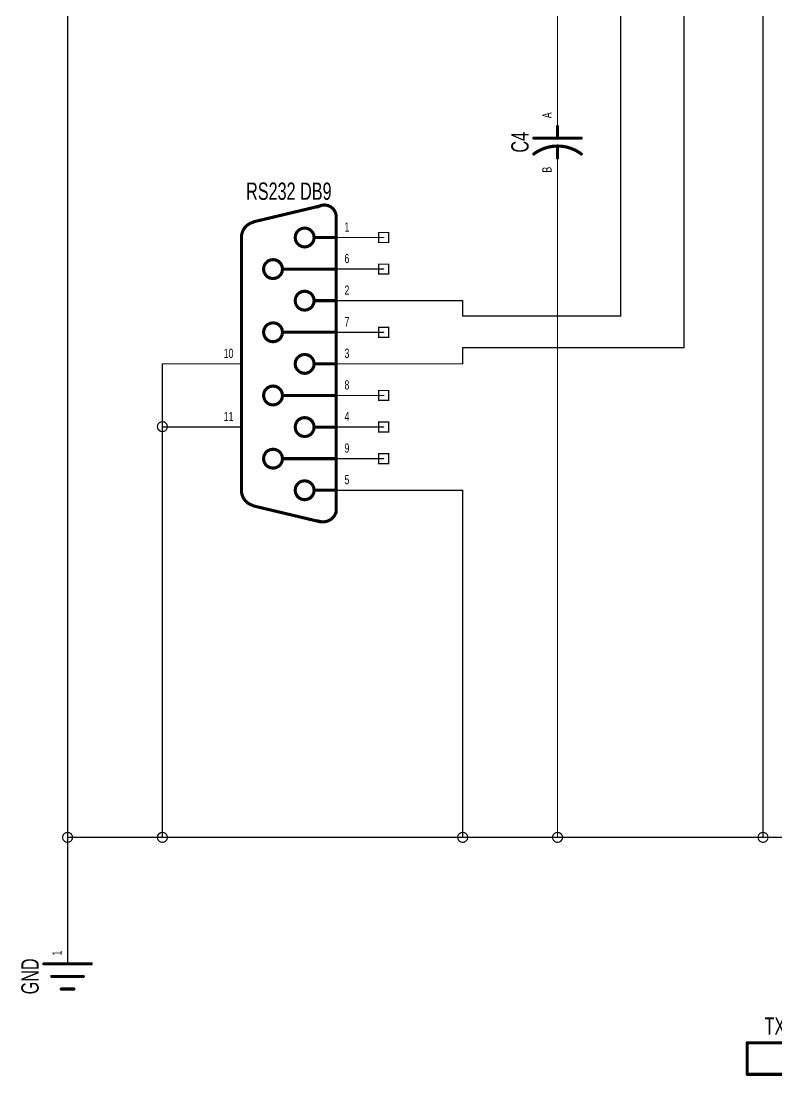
# Model space of a CAD drawing. Extents: x -0.1 to 11, y -0.1 to 7.9.
# Drawn here: x 0.253 to 2.644, y 0.445 to 3.783 of the extents above; entities that cross this region are included whole.
import ezdxf
from ezdxf.enums import TextEntityAlignment as Align

# ---------------------------------------------------------------- set-up
doc = ezdxf.new("R2010")
doc.units = 0
for name, color, linetype in [('Element', 253, 'CONTINUOUS'), ('Net', 50, 'CONTINUOUS'), ('Pin', 50, 'CONTINUOUS')]:
    doc.layers.add(name, color=color, linetype=linetype)

msp = doc.modelspace()

# ---------------------------------------------------------------- linework, layer by layer
at = {"layer": 'Element', "linetype": 'CONTINUOUS'}
for points, const_width in [([(1.9475, 3.45, 1), (1.9525, 3.45, 1), (1.9475, 3.45, 1)], 0.0049), ([(1.8725, 3.413, 1), (1.8775, 3.413, 1), (1.8725, 3.413, 1)], 0.0049), ([(1.9475, 3.413, 1), (1.9525, 3.413, 1), (1.9475, 3.413, 1)], 0.0049), ([(2.0225, 3.413, 1), (2.0275, 3.413, 1), (2.0225, 3.413, 1)], 0.0049), ([(1.9475, 3.388, 1), (1.9525, 3.388, 1), (1.9475, 3.388, 1)], 0.0049), ([(1.8723, 3.3628, 1), (1.8773, 3.3628, 1), (1.8723, 3.3628, 1)], 0.005), ([(1.9475, 3.35, 1), (1.9525, 3.35, 1), (1.9475, 3.35, 1)], 0.0049), ([(2.0227, 3.3628, 1), (2.0277, 3.3628, 1), (2.0227, 3.3628, 1)], 0.005), ([(1.1888, 3.1951, 1), (1.1937, 3.1951, 1), (1.1888, 3.1951, 1)], 0.0049), ([(1.1975, 3.1986, 1), (1.2025, 3.1986, 1), (1.1975, 3.1986, 1)], 0.0049), ([(1.2475, 3.1686, 1), (1.2525, 3.1686, 1), (1.2475, 3.1686, 1)], 0.0049), ([(0.9846, 3.1469, 1), (0.9895, 3.1469, 1), (0.9846, 3.1469, 1)], 0.0049), ([(0.9875, 3.1486, 1), (0.9925, 3.1486, 1), (0.9875, 3.1486, 1)], 0.0049), ([(1.2474, 3.166, 1), (1.2523, 3.166, 1), (1.2474, 3.166, 1)], 0.0049), ([(0.9475, 3.0986, 1), (0.9525, 3.0986, 1), (0.9475, 3.0986, 1)], 0.0049), ([(0.9475, 3.0986, 1), (0.9525, 3.0986, 1), (0.9475, 3.0986, 1)], 0.0049), ([(1.1475, 3.0686, 1), (1.1525, 3.0686, 1), (1.1475, 3.0686, 1)], 0.0049), ([(1.1775, 3.0986, 1), (1.1825, 3.0986, 1), (1.1775, 3.0986, 1)], 0.0049), ([(1.2475, 3.0986, 1), (1.2525, 3.0986, 1), (1.2475, 3.0986, 1)], 0.0049), ([(1.2475, 3.0986, 1), (1.2525, 3.0986, 1), (1.2475, 3.0986, 1)], 0.0049), ([(1.2475, 3.0986, 1), (1.2525, 3.0986, 1), (1.2475, 3.0986, 1)], 0.0049), ([(1.0475, 2.9686, 1), (1.0525, 2.9686, 1), (1.0475, 2.9686, 1)], 0.0049), ([(1.0775, 2.9986, 1), (1.0825, 2.9986, 1), (1.0775, 2.9986, 1)], 0.0049), ([(1.2475, 2.9986, 1), (1.2525, 2.9986, 1), (1.2475, 2.9986, 1)], 0.0049), ([(1.1475, 2.8686, 1), (1.1525, 2.8686, 1), (1.1475, 2.8686, 1)], 0.0049), ([(1.1775, 2.8986, 1), (1.1825, 2.8986, 1), (1.1775, 2.8986, 1)], 0.0049), ([(1.2475, 2.8986, 1), (1.2525, 2.8986, 1), (1.2475, 2.8986, 1)], 0.0049), ([(1.0475, 2.7686, 1), (1.0525, 2.7686, 1), (1.0475, 2.7686, 1)], 0.0049), ([(1.0775, 2.7986, 1), (1.0825, 2.7986, 1), (1.0775, 2.7986, 1)], 0.0049), ([(1.2475, 2.7986, 1), (1.2525, 2.7986, 1), (1.2475, 2.7986, 1)], 0.0049), ([(1.1475, 2.6686, 1), (1.1525, 2.6686, 1), (1.1475, 2.6686, 1)], 0.0049), ([(1.1775, 2.6986, 1), (1.1825, 2.6986, 1), (1.1775, 2.6986, 1)], 0.0049), ([(1.2475, 2.6986, 1), (1.2525, 2.6986, 1), (1.2475, 2.6986, 1)], 0.0049), ([(1.0475, 2.5686, 1), (1.0525, 2.5686, 1), (1.0475, 2.5686, 1)], 0.0049), ([(1.0775, 2.5986, 1), (1.0825, 2.5986, 1), (1.0775, 2.5986, 1)], 0.0049), ([(1.2475, 2.5986, 1), (1.2525, 2.5986, 1), (1.2475, 2.5986, 1)], 0.0049), ([(1.1475, 2.4686, 1), (1.1525, 2.4686, 1), (1.1475, 2.4686, 1)], 0.0049), ([(1.1775, 2.4986, 1), (1.1825, 2.4986, 1), (1.1775, 2.4986, 1)], 0.0049), ([(1.2475, 2.4986, 1), (1.2525, 2.4986, 1), (1.2475, 2.4986, 1)], 0.0049), ([(1.0475, 2.3686, 1), (1.0525, 2.3686, 1), (1.0475, 2.3686, 1)], 0.0049), ([(1.0775, 2.3986, 1), (1.0825, 2.3986, 1), (1.0775, 2.3986, 1)], 0.0049), ([(1.2475, 2.3986, 1), (1.2525, 2.3986, 1), (1.2475, 2.3986, 1)], 0.0049), ([(0.9475, 2.2986, 1), (0.9525, 2.2986, 1), (0.9475, 2.2986, 1)], 0.0049), ([(0.9475, 2.2986, 1), (0.9525, 2.2986, 1), (0.9475, 2.2986, 1)], 0.0049), ([(1.1775, 2.2986, 1), (1.1825, 2.2986, 1), (1.1775, 2.2986, 1)], 0.0049), ([(1.2475, 2.2986, 1), (1.2525, 2.2986, 1), (1.2475, 2.2986, 1)], 0.0049), ([(1.2475, 2.2986, 1), (1.2525, 2.2986, 1), (1.2475, 2.2986, 1)], 0.0049), ([(1.2475, 2.2986, 1), (1.2525, 2.2986, 1), (1.2475, 2.2986, 1)], 0.0049), ([(1.1475, 2.2686, 1), (1.1525, 2.2686, 1), (1.1475, 2.2686, 1)], 0.0049), ([(0.9846, 2.2503, 1), (0.9895, 2.2503, 1), (0.9846, 2.2503, 1)], 0.0049), ([(0.9875, 2.2486, 1), (0.9925, 2.2486, 1), (0.9875, 2.2486, 1)], 0.0049), ([(1.1888, 2.2021, 1), (1.1937, 2.2021, 1), (1.1888, 2.2021, 1)], 0.0049), ([(1.1975, 2.1986, 1), (1.2025, 2.1986, 1), (1.1975, 2.1986, 1)], 0.0049), ([(1.2474, 2.2312, 1), (1.2523, 2.2312, 1), (1.2474, 2.2312, 1)], 0.0049), ([(1.2475, 2.2286, 1), (1.2525, 2.2286, 1), (1.2475, 2.2286, 1)], 0.0049), ([(0.3225, 0.8, 1), (0.3275, 0.8, 1), (0.3225, 0.8, 1)], 0.0049), ([(0.4725, 0.8, 1), (0.4775, 0.8, 1), (0.4725, 0.8, 1)], 0.0049), ([(0.3475, 0.76, 1), (0.3525, 0.76, 1), (0.3475, 0.76, 1)], 0.0049), ([(0.4475, 0.76, 1), (0.4525, 0.76, 1), (0.4475, 0.76, 1)], 0.0049), ([(0.3775, 0.72, 1), (0.3825, 0.72, 1), (0.3775, 0.72, 1)], 0.0049), ([(0.4175, 0.72, 1), (0.4225, 0.72, 1), (0.4175, 0.72, 1)], 0.0049), ([(2.5475, 0.55, 1), (2.5525, 0.55, 1), (2.5475, 0.55, 1)], 0.0049), ([(2.5475, 0.55, 1), (2.5525, 0.55, 1), (2.5475, 0.55, 1)], 0.0049), ([(2.5475, 0.45, 1), (2.5525, 0.45, 1), (2.5475, 0.45, 1)], 0.0049), ([(2.5475, 0.45, 1), (2.5525, 0.45, 1), (2.5475, 0.45, 1)], 0.0049)]:
    msp.add_lwpolyline(points, format="xyb", dxfattribs=dict(at, const_width=const_width))
for points, const_width in [([(1.95, 3.45), (1.95, 3.413)], 0.0098), ([(1.875, 3.413), (2.025, 3.413)], 0.0098), ([(2.0252, 3.3628), (2.0186, 3.3675), (2.0117, 3.3717), (2.0046, 3.3755), (1.9972, 3.3787), (1.9897, 3.3815), (1.9819, 3.3839), (1.9741, 3.3857), (1.9661, 3.387), (1.9581, 3.3877), (1.95, 3.388), (1.9419, 3.3877), (1.9339, 3.387), (1.9259, 3.3857), (1.9181, 3.3839), (1.9103, 3.3815), (1.9028, 3.3787), (1.8954, 3.3754), (1.8883, 3.3717), (1.8814, 3.3675), (1.8748, 3.3628)], 0.01), ([(1.95, 3.388), (1.95, 3.35)], 0.0098), ([(1.2498, 3.166), (1.2494, 3.1699), (1.2485, 3.1738), (1.2473, 3.1775), (1.2456, 3.1811), (1.2436, 3.1845), (1.2412, 3.1877), (1.2386, 3.1906), (1.2356, 3.1932), (1.2324, 3.1955), (1.2289, 3.1975), (1.2253, 3.199), (1.2215, 3.2002), (1.2177, 3.201), (1.2137, 3.2014), (1.2098, 3.2013), (1.2058, 3.2009), (1.202, 3.2), (1.1982, 3.1988), (1.1946, 3.1971), (1.1912, 3.1951)], 0.0098), ([(0.99, 3.1486), (1.2, 3.1986)], 0.0098), ([(1.25, 3.1686), (1.25, 3.0986)], 0.0098), ([(0.9871, 3.1469), (0.9839, 3.1459), (0.9809, 3.1448), (0.9779, 3.1434), (0.975, 3.1419), (0.9722, 3.1402), (0.9696, 3.1383), (0.967, 3.1362), (0.9646, 3.134), (0.9624, 3.1316), (0.9603, 3.129), (0.9584, 3.1264), (0.9567, 3.1236), (0.9552, 3.1207), (0.9538, 3.1177), (0.9527, 3.1147), (0.9517, 3.1115), (0.951, 3.1084), (0.9504, 3.1051), (0.9501, 3.1019), (0.95, 3.0986)], 0.0098), ([(1.15, 3.0686), (1.1593, 3.0701), (1.1676, 3.0743), (1.1743, 3.081), (1.1785, 3.0893), (1.18, 3.0986), (1.1785, 3.1079), (1.1743, 3.1162), (1.1676, 3.1229), (1.1593, 3.1271), (1.15, 3.1286), (1.1407, 3.1271), (1.1324, 3.1229), (1.1257, 3.1162), (1.1215, 3.1079), (1.12, 3.0986), (1.1215, 3.0893), (1.1257, 3.081), (1.1324, 3.0743), (1.1407, 3.0701), (1.15, 3.0686)], 0.0098), ([(0.95, 3.0986), (0.95, 2.2986)], 0.0098), ([(1.18, 3.0986), (1.25, 3.0986)], 0.0098), ([(1.25, 2.2986), (1.25, 3.0986)], 0.0098), ([(1.05, 2.9686), (1.0593, 2.9701), (1.0676, 2.9743), (1.0743, 2.981), (1.0785, 2.9893), (1.08, 2.9986), (1.0785, 3.0079), (1.0743, 3.0162), (1.0676, 3.0229), (1.0593, 3.0271), (1.05, 3.0286), (1.0407, 3.0271), (1.0324, 3.0229), (1.0257, 3.0162), (1.0215, 3.0079), (1.02, 2.9986), (1.0215, 2.9893), (1.0257, 2.981), (1.0324, 2.9743), (1.0407, 2.9701), (1.05, 2.9686)], 0.0098), ([(1.25, 2.9986), (1.08, 2.9986)], 0.0098), ([(1.15, 2.8686), (1.1593, 2.8701), (1.1676, 2.8743), (1.1743, 2.881), (1.1785, 2.8893), (1.18, 2.8986), (1.1785, 2.9079), (1.1743, 2.9162), (1.1676, 2.9229), (1.1593, 2.9271), (1.15, 2.9286), (1.1407, 2.9271), (1.1324, 2.9229), (1.1257, 2.9162), (1.1215, 2.9079), (1.12, 2.8986), (1.1215, 2.8893), (1.1257, 2.881), (1.1324, 2.8743), (1.1407, 2.8701), (1.15, 2.8686)], 0.0098), ([(1.18, 2.8986), (1.25, 2.8986)], 0.0098), ([(1.05, 2.7686), (1.0593, 2.7701), (1.0676, 2.7743), (1.0743, 2.781), (1.0785, 2.7893), (1.08, 2.7986), (1.0785, 2.8079), (1.0743, 2.8162), (1.0676, 2.8229), (1.0593, 2.8271), (1.05, 2.8286), (1.0407, 2.8271), (1.0324, 2.8229), (1.0257, 2.8162), (1.0215, 2.8079), (1.02, 2.7986), (1.0215, 2.7893), (1.0257, 2.781), (1.0324, 2.7743), (1.0407, 2.7701), (1.05, 2.7686)], 0.0098), ([(1.25, 2.7986), (1.08, 2.7986)], 0.0098), ([(1.15, 2.6686), (1.1593, 2.6701), (1.1676, 2.6743), (1.1743, 2.681), (1.1785, 2.6893), (1.18, 2.6986), (1.1785, 2.7079), (1.1743, 2.7162), (1.1676, 2.7229), (1.1593, 2.7271), (1.15, 2.7286), (1.1407, 2.7271), (1.1324, 2.7229), (1.1257, 2.7162), (1.1215, 2.7079), (1.12, 2.6986), (1.1215, 2.6893), (1.1257, 2.681), (1.1324, 2.6743), (1.1407, 2.6701), (1.15, 2.6686)], 0.0098), ([(1.18, 2.6986), (1.25, 2.6986)], 0.0098), ([(1.05, 2.5686), (1.0593, 2.5701), (1.0676, 2.5743), (1.0743, 2.581), (1.0785, 2.5893), (1.08, 2.5986), (1.0785, 2.6079), (1.0743, 2.6162), (1.0676, 2.6229), (1.0593, 2.6271), (1.05, 2.6286), (1.0407, 2.6271), (1.0324, 2.6229), (1.0257, 2.6162), (1.0215, 2.6079), (1.02, 2.5986), (1.0215, 2.5893), (1.0257, 2.581), (1.0324, 2.5743), (1.0407, 2.5701), (1.05, 2.5686)], 0.0098), ([(1.25, 2.5986), (1.08, 2.5986)], 0.0098), ([(1.15, 2.4686), (1.1593, 2.4701), (1.1676, 2.4743), (1.1743, 2.481), (1.1785, 2.4893), (1.18, 2.4986), (1.1785, 2.5079), (1.1743, 2.5162), (1.1676, 2.5229), (1.1593, 2.5271), (1.15, 2.5286), (1.1407, 2.5271), (1.1324, 2.5229), (1.1257, 2.5162), (1.1215, 2.5079), (1.12, 2.4986), (1.1215, 2.4893), (1.1257, 2.481), (1.1324, 2.4743), (1.1407, 2.4701), (1.15, 2.4686)], 0.0098), ([(1.18, 2.4986), (1.25, 2.4986)], 0.0098), ([(1.05, 2.3686), (1.0593, 2.3701), (1.0676, 2.3743), (1.0743, 2.381), (1.0785, 2.3893), (1.08, 2.3986), (1.0785, 2.4079), (1.0743, 2.4162), (1.0676, 2.4229), (1.0593, 2.4271), (1.05, 2.4286), (1.0407, 2.4271), (1.0324, 2.4229), (1.0257, 2.4162), (1.0215, 2.4079), (1.02, 2.3986), (1.0215, 2.3893), (1.0257, 2.381), (1.0324, 2.3743), (1.0407, 2.3701), (1.05, 2.3686)], 0.0098), ([(1.25, 2.3986), (1.08, 2.3986)], 0.0098), ([(1.15, 2.2686), (1.1593, 2.2701), (1.1676, 2.2743), (1.1743, 2.281), (1.1785, 2.2893), (1.18, 2.2986), (1.1785, 2.3079), (1.1743, 2.3162), (1.1676, 2.3229), (1.1593, 2.3271), (1.15, 2.3286), (1.1407, 2.3271), (1.1324, 2.3229), (1.1257, 2.3162), (1.1215, 2.3079), (1.12, 2.2986), (1.1215, 2.2893), (1.1257, 2.281), (1.1324, 2.2743), (1.1407, 2.2701), (1.15, 2.2686)], 0.0098), ([(0.95, 2.2986), (0.9501, 2.2953), (0.9504, 2.2921), (0.951, 2.2888), (0.9517, 2.2857), (0.9527, 2.2825), (0.9538, 2.2795), (0.9552, 2.2765), (0.9567, 2.2736), (0.9584, 2.2708), (0.9603, 2.2682), (0.9624, 2.2656), (0.9646, 2.2632), (0.967, 2.261), (0.9696, 2.2589), (0.9722, 2.257), (0.975, 2.2553), (0.9779, 2.2538), (0.9809, 2.2524), (0.9839, 2.2513), (0.9871, 2.2503)], 0.0098), ([(1.18, 2.2986), (1.25, 2.2986)], 0.0098), ([(1.25, 2.2286), (1.25, 2.2986)], 0.0098), ([(0.99, 2.2486), (1.2, 2.1986)], 0.0098), ([(1.1912, 2.2021), (1.1947, 2.2008), (1.1983, 2.1998), (1.2019, 2.1991), (1.2056, 2.1987), (1.2094, 2.1986), (1.2131, 2.1989), (1.2167, 2.1995), (1.2204, 2.2004), (1.2239, 2.2016), (1.2273, 2.2031), (1.2305, 2.2049), (1.2336, 2.207), (1.2365, 2.2093), (1.2392, 2.2119), (1.2417, 2.2147), (1.2439, 2.2177), (1.2458, 2.2208), (1.2474, 2.2242), (1.2488, 2.2276), (1.2498, 2.2312)], 0.0098), ([(0.325, 0.8), (0.475, 0.8)], 0.0098), ([(0.35, 0.76), (0.45, 0.76)], 0.0098), ([(0.38, 0.72), (0.42, 0.72)], 0.0098), ([(2.55, 0.45), (2.55, 0.55)], 0.0098), ([(2.55, 0.55), (2.95, 0.55)], 0.0098), ([(2.55, 0.45), (2.95, 0.45)], 0.0098)]:
    msp.add_lwpolyline(points, dxfattribs=dict(at, const_width=const_width))
at = {"layer": 'Net', "linetype": 'CONTINUOUS', "const_width": 0.0039}
for points in [[(2.15, 2.85), (2.15, 5.05)], [(2.35, 2.75), (2.35, 4.75)], [(0.4, 4.55), (0.4, 1.2)], [(1.95, 3.6), (1.95, 4.55)], [(2.6, 4.55), (2.6, 1.2)], [(1.95, 3.2), (1.95, 1.2)], [(1.4, 2.8986), (1.65, 2.8986)], [(1.65, 2.8986), (1.65, 2.85)], [(1.65, 2.85), (2.15, 2.85)], [(1.65, 2.6986), (1.65, 2.75)], [(1.65, 2.75), (2.35, 2.75)], [(0.8, 2.6986), (0.7, 2.6986)], [(0.7, 2.6986), (0.7, 2.4986)], [(1.4, 2.6986), (1.65, 2.6986)], [(0.6843, 2.5), (0.685, 2.4951), (0.6873, 2.4907), (0.6907, 2.4873), (0.6951, 2.485), (0.7, 2.4843), (0.7049, 2.485), (0.7093, 2.4873), (0.7127, 2.4907), (0.715, 2.4951), (0.7157, 2.5), (0.715, 2.5049), (0.7127, 2.5093), (0.7093, 2.5127), (0.7049, 2.515), (0.7, 2.5157), (0.6951, 2.515), (0.6907, 2.5127), (0.6873, 2.5093), (0.685, 2.5049), (0.6843, 2.5)], [(0.7, 2.5), (0.7, 2.5)], [(0.7, 2.5), (0.7, 1.2)], [(0.7, 2.4986), (0.8, 2.4986)], [(1.4, 2.2986), (1.65, 2.2986)], [(1.65, 2.2986), (1.65, 1.2)], [(0.3843, 1.2), (0.385, 1.1951), (0.3873, 1.1907), (0.3907, 1.1873), (0.3951, 1.185), (0.4, 1.1843), (0.4049, 1.185), (0.4093, 1.1873), (0.4127, 1.1907), (0.415, 1.1951), (0.4157, 1.2), (0.415, 1.2049), (0.4127, 1.2093), (0.4093, 1.2127), (0.4049, 1.215), (0.4, 1.2157), (0.3951, 1.215), (0.3907, 1.2127), (0.3873, 1.2093), (0.385, 1.2049), (0.3843, 1.2)], [(7.55, 1.2), (0.4, 1.2)], [(0.4, 1.2), (0.4, 0.95)], [(0.6843, 1.2), (0.685, 1.1951), (0.6873, 1.1907), (0.6907, 1.1873), (0.6951, 1.185), (0.7, 1.1843), (0.7049, 1.185), (0.7093, 1.1873), (0.7127, 1.1907), (0.715, 1.1951), (0.7157, 1.2), (0.715, 1.2049), (0.7127, 1.2093), (0.7093, 1.2127), (0.7049, 1.215), (0.7, 1.2157), (0.6951, 1.215), (0.6907, 1.2127), (0.6873, 1.2093), (0.685, 1.2049), (0.6843, 1.2)], [(1.6343, 1.2), (1.635, 1.1951), (1.6373, 1.1907), (1.6407, 1.1873), (1.6451, 1.185), (1.65, 1.1843), (1.6549, 1.185), (1.6593, 1.1873), (1.6627, 1.1907), (1.665, 1.1951), (1.6657, 1.2), (1.665, 1.2049), (1.6627, 1.2093), (1.6593, 1.2127), (1.6549, 1.215), (1.65, 1.2157), (1.6451, 1.215), (1.6407, 1.2127), (1.6373, 1.2093), (1.635, 1.2049), (1.6343, 1.2)], [(1.9343, 1.2), (1.935, 1.1951), (1.9373, 1.1907), (1.9407, 1.1873), (1.9451, 1.185), (1.95, 1.1843), (1.9549, 1.185), (1.9593, 1.1873), (1.9627, 1.1907), (1.965, 1.1951), (1.9657, 1.2), (1.965, 1.2049), (1.9627, 1.2093), (1.9593, 1.2127), (1.9549, 1.215), (1.95, 1.2157), (1.9451, 1.215), (1.9407, 1.2127), (1.9373, 1.2093), (1.935, 1.2049), (1.9343, 1.2)], [(2.5843, 1.2), (2.585, 1.1951), (2.5873, 1.1907), (2.5907, 1.1873), (2.5951, 1.185), (2.6, 1.1843), (2.6049, 1.185), (2.6093, 1.1873), (2.6127, 1.1907), (2.615, 1.1951), (2.6157, 1.2), (2.615, 1.2049), (2.6127, 1.2093), (2.6093, 1.2127), (2.6049, 1.215), (2.6, 1.2157), (2.5951, 1.215), (2.5907, 1.2127), (2.5873, 1.2093), (2.585, 1.2049), (2.5843, 1.2)]]:
    msp.add_lwpolyline(points, dxfattribs=at)
at = {"layer": 'Net', "linetype": 'CONTINUOUS', "const_width": 0.002}
for points in [[(1.949, 3.6, 1), (1.951, 3.6, 1), (1.949, 3.6, 1)], [(1.949, 3.2, 1), (1.951, 3.2, 1), (1.949, 3.2, 1)], [(1.399, 2.8986, 1), (1.401, 2.8986, 1), (1.399, 2.8986, 1)], [(1.649, 2.8986, 1), (1.651, 2.8986, 1), (1.649, 2.8986, 1)], [(1.649, 2.8986, 1), (1.651, 2.8986, 1), (1.649, 2.8986, 1)], [(1.649, 2.85, 1), (1.651, 2.85, 1), (1.649, 2.85, 1)], [(1.649, 2.85, 1), (1.651, 2.85, 1), (1.649, 2.85, 1)], [(2.149, 2.85, 1), (2.151, 2.85, 1), (2.149, 2.85, 1)], [(2.149, 2.85, 1), (2.151, 2.85, 1), (2.149, 2.85, 1)], [(1.649, 2.75, 1), (1.651, 2.75, 1), (1.649, 2.75, 1)], [(1.649, 2.75, 1), (1.651, 2.75, 1), (1.649, 2.75, 1)], [(2.349, 2.75, 1), (2.351, 2.75, 1), (2.349, 2.75, 1)], [(2.349, 2.75, 1), (2.351, 2.75, 1), (2.349, 2.75, 1)], [(0.699, 2.6986, 1), (0.701, 2.6986, 1), (0.699, 2.6986, 1)], [(0.699, 2.6986, 1), (0.701, 2.6986, 1), (0.699, 2.6986, 1)], [(0.799, 2.6986, 1), (0.801, 2.6986, 1), (0.799, 2.6986, 1)], [(1.399, 2.6986, 1), (1.401, 2.6986, 1), (1.399, 2.6986, 1)], [(1.649, 2.6986, 1), (1.651, 2.6986, 1), (1.649, 2.6986, 1)], [(1.649, 2.6986, 1), (1.651, 2.6986, 1), (1.649, 2.6986, 1)], [(0.6833, 2.5, 1), (0.6852, 2.5, 1), (0.6833, 2.5, 1)], [(0.699, 2.5, 1), (0.701, 2.5, 1), (0.699, 2.5, 1)], [(0.699, 2.5, 1), (0.701, 2.5, 1), (0.699, 2.5, 1)], [(0.699, 2.4986, 1), (0.701, 2.4986, 1), (0.699, 2.4986, 1)], [(0.699, 2.4986, 1), (0.701, 2.4986, 1), (0.699, 2.4986, 1)], [(0.799, 2.4986, 1), (0.801, 2.4986, 1), (0.799, 2.4986, 1)], [(1.399, 2.2986, 1), (1.401, 2.2986, 1), (1.399, 2.2986, 1)], [(1.649, 2.2986, 1), (1.651, 2.2986, 1), (1.649, 2.2986, 1)], [(1.649, 2.2986, 1), (1.651, 2.2986, 1), (1.649, 2.2986, 1)], [(0.3833, 1.2, 1), (0.3852, 1.2, 1), (0.3833, 1.2, 1)], [(0.399, 1.2, 1), (0.401, 1.2, 1), (0.399, 1.2, 1)], [(0.399, 1.2, 1), (0.401, 1.2, 1), (0.399, 1.2, 1)], [(0.399, 1.2, 1), (0.401, 1.2, 1), (0.399, 1.2, 1)], [(0.6833, 1.2, 1), (0.6852, 1.2, 1), (0.6833, 1.2, 1)], [(0.699, 1.2, 1), (0.701, 1.2, 1), (0.699, 1.2, 1)], [(1.6333, 1.2, 1), (1.6352, 1.2, 1), (1.6333, 1.2, 1)], [(1.649, 1.2, 1), (1.651, 1.2, 1), (1.649, 1.2, 1)], [(1.9333, 1.2, 1), (1.9352, 1.2, 1), (1.9333, 1.2, 1)], [(1.949, 1.2, 1), (1.951, 1.2, 1), (1.949, 1.2, 1)], [(2.5833, 1.2, 1), (2.5852, 1.2, 1), (2.5833, 1.2, 1)], [(2.599, 1.2, 1), (2.601, 1.2, 1), (2.599, 1.2, 1)], [(0.399, 0.95, 1), (0.401, 0.95, 1), (0.399, 0.95, 1)]]:
    msp.add_lwpolyline(points, format="xyb", dxfattribs=at)
at = {"layer": 'Pin', "linetype": 'CONTINUOUS', "const_width": 0.002}
for points in [[(1.949, 3.6, 1), (1.951, 3.6, 1), (1.949, 3.6, 1)], [(1.949, 3.45, 1), (1.951, 3.45, 1), (1.949, 3.45, 1)], [(1.949, 3.35, 1), (1.951, 3.35, 1), (1.949, 3.35, 1)], [(1.949, 3.2, 1), (1.951, 3.2, 1), (1.949, 3.2, 1)], [(1.249, 3.0986, 1), (1.251, 3.0986, 1), (1.249, 3.0986, 1)], [(1.399, 3.0986, 1), (1.401, 3.0986, 1), (1.399, 3.0986, 1)], [(1.249, 2.9986, 1), (1.251, 2.9986, 1), (1.249, 2.9986, 1)], [(1.399, 2.9986, 1), (1.401, 2.9986, 1), (1.399, 2.9986, 1)], [(1.249, 2.8986, 1), (1.251, 2.8986, 1), (1.249, 2.8986, 1)], [(1.399, 2.8986, 1), (1.401, 2.8986, 1), (1.399, 2.8986, 1)], [(1.249, 2.7986, 1), (1.251, 2.7986, 1), (1.249, 2.7986, 1)], [(1.399, 2.7986, 1), (1.401, 2.7986, 1), (1.399, 2.7986, 1)], [(0.799, 2.6986, 1), (0.801, 2.6986, 1), (0.799, 2.6986, 1)], [(0.949, 2.6986, 1), (0.951, 2.6986, 1), (0.949, 2.6986, 1)], [(1.249, 2.6986, 1), (1.251, 2.6986, 1), (1.249, 2.6986, 1)], [(1.399, 2.6986, 1), (1.401, 2.6986, 1), (1.399, 2.6986, 1)], [(1.249, 2.5986, 1), (1.251, 2.5986, 1), (1.249, 2.5986, 1)], [(1.399, 2.5986, 1), (1.401, 2.5986, 1), (1.399, 2.5986, 1)], [(0.799, 2.4986, 1), (0.801, 2.4986, 1), (0.799, 2.4986, 1)], [(0.949, 2.4986, 1), (0.951, 2.4986, 1), (0.949, 2.4986, 1)], [(1.249, 2.4986, 1), (1.251, 2.4986, 1), (1.249, 2.4986, 1)], [(1.399, 2.4986, 1), (1.401, 2.4986, 1), (1.399, 2.4986, 1)], [(1.249, 2.3986, 1), (1.251, 2.3986, 1), (1.249, 2.3986, 1)], [(1.399, 2.3986, 1), (1.401, 2.3986, 1), (1.399, 2.3986, 1)], [(1.249, 2.2986, 1), (1.251, 2.2986, 1), (1.249, 2.2986, 1)], [(1.399, 2.2986, 1), (1.401, 2.2986, 1), (1.399, 2.2986, 1)], [(0.399, 0.95, 1), (0.401, 0.95, 1), (0.399, 0.95, 1)], [(0.399, 0.8, 1), (0.401, 0.8, 1), (0.399, 0.8, 1)]]:
    msp.add_lwpolyline(points, format="xyb", dxfattribs=at)
at = {"layer": 'Pin', "linetype": 'CONTINUOUS', "const_width": 0.0039}
for points in [[(1.95, 3.45), (1.95, 3.6)], [(1.95, 3.35), (1.95, 3.2)], [(1.3843, 3.1143), (1.4157, 3.1143), (1.4157, 3.0829), (1.3843, 3.0829), (1.3843, 3.1143)], [(1.25, 3.0986), (1.4, 3.0986)], [(1.3843, 3.0143), (1.4157, 3.0143), (1.4157, 2.9829), (1.3843, 2.9829), (1.3843, 3.0143)], [(1.25, 2.9986), (1.4, 2.9986)], [(1.25, 2.8986), (1.4, 2.8986)], [(1.3843, 2.8143), (1.4157, 2.8143), (1.4157, 2.7829), (1.3843, 2.7829), (1.3843, 2.8143)], [(1.25, 2.7986), (1.4, 2.7986)], [(0.95, 2.6986), (0.8, 2.6986)], [(1.25, 2.6986), (1.4, 2.6986)], [(1.3843, 2.6143), (1.4157, 2.6143), (1.4157, 2.5829), (1.3843, 2.5829), (1.3843, 2.6143)], [(1.25, 2.5986), (1.4, 2.5986)], [(1.3843, 2.5143), (1.4157, 2.5143), (1.4157, 2.4829), (1.3843, 2.4829), (1.3843, 2.5143)], [(0.95, 2.4986), (0.8, 2.4986)], [(1.25, 2.4986), (1.4, 2.4986)], [(1.3843, 2.4143), (1.4157, 2.4143), (1.4157, 2.3829), (1.3843, 2.3829), (1.3843, 2.4143)], [(1.25, 2.3986), (1.4, 2.3986)], [(1.25, 2.2986), (1.4, 2.2986)], [(0.4, 0.8), (0.4, 0.95)]]:
    msp.add_lwpolyline(points, dxfattribs=at)

# ---------------------------------------------------------------- texts
at = {"layer": 'Element', "width": 0.7}
for s, p in [('C4', (1.8748, 3.4)), ('GND', (0.325, 0.76))]:
    msp.add_text(s, height=0.0547, rotation=90, dxfattribs=at).set_placement(p, align=Align.BOTTOM_CENTER)
for s, p in [('RS232 DB9', (1.1, 3.2014)), ('TX OUTPUT', (2.75, 0.5591))]:
    msp.add_text(s, height=0.0547, dxfattribs=at).set_placement(p, align=Align.BOTTOM_CENTER)
at = {"layer": 'Pin', "width": 0.7}
for s, p in [('A', (1.9019, 3.4762)), ('B', (1.9019, 3.3041)), ('1', (0.3519, 0.8262))]:
    msp.add_text(s, height=0.0292, rotation=90, dxfattribs=at).set_placement(p, align=Align.TOP_LEFT)
for s, p in [('1', (1.2762, 3.1467)), ('6', (1.2762, 3.0467)), ('2', (1.2762, 2.9467)), ('7', (1.2762, 2.8467)), ('10', (0.8942, 2.7467)), ('3', (1.2762, 2.7467)), ('8', (1.2762, 2.6467)), ('11', (0.8942, 2.5467)), ('4', (1.2762, 2.5467)), ('9', (1.2762, 2.4467)), ('5', (1.2762, 2.3467))]:
    msp.add_text(s, height=0.0292, dxfattribs=at).set_placement(p, align=Align.TOP_LEFT)

doc.saveas('drawing.dxf')
